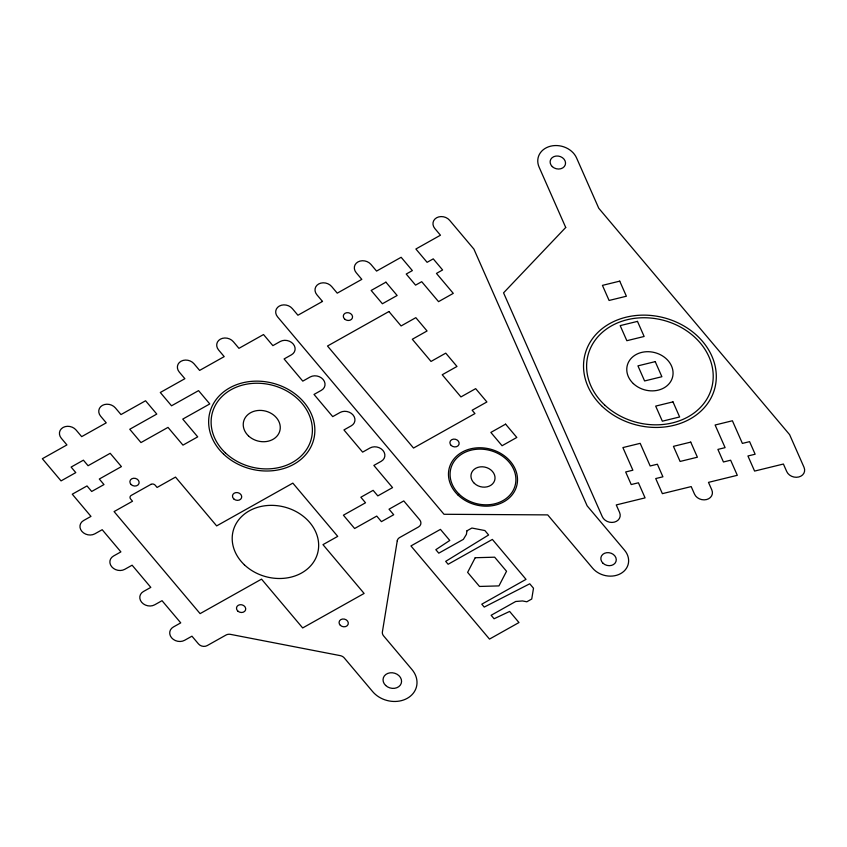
<?xml version="1.0" encoding="UTF-8"?>
<svg xmlns="http://www.w3.org/2000/svg" width="847" height="847" viewBox="0 0 847 847"><rect width="100%" height="100%" fill="white"/><g stroke="black" fill="none" stroke-linecap="round" stroke-linejoin="round"><path stroke-width="1.27" d="M397.264 540.799L382.389 631.936A6.236 5.146 14.6 0 0 383.596 635.875L411.96 669.532A24.955 20.593 14.6 0 1 407.269 698.32A24.955 20.593 14.6 0 1 372.648 691.607L344.274 657.95A6.236 5.146 14.6 0 0 340.187 655.62L230.575 634.382A6.236 5.146 14.6 0 0 226.011 635.038L207.155 645.615A6.236 5.146 14.6 0 1 198.505 643.942L191.951 636.182L184.582 640.311A9.359 7.718 14.6 0 1 171.602 637.802A9.359 7.718 14.6 0 1 173.36 627.002L180.739 622.863L162.031 600.682L154.662 604.822A9.359 7.718 14.6 0 1 141.682 602.312A9.359 7.718 14.6 0 1 143.439 591.513L150.808 587.373L132.111 565.193L124.742 569.332A9.359 7.718 14.6 0 1 111.762 566.812A9.359 7.718 14.6 0 1 113.519 556.024L120.888 551.884L102.191 529.703L94.822 533.843A9.359 7.718 14.6 0 1 81.841 531.323A9.359 7.718 14.6 0 1 83.599 520.534L90.968 516.395L72.27 494.203L87.019 485.934L91.688 491.472L103.98 484.579L99.3 479.031L121.417 466.612L110.195 453.304L88.077 465.723L83.408 460.175L71.116 467.078L75.796 472.615L61.048 480.895L42.35 458.714L66.924 444.919L61.312 438.259A9.359 7.718 14.6 0 1 63.08 427.47A9.359 7.718 14.6 0 1 76.061 429.99L81.672 436.639L106.246 422.844L100.634 416.184A9.359 7.718 14.6 0 1 102.392 405.395A9.359 7.718 14.6 0 1 115.383 407.915L120.994 414.564L145.568 400.769L156.78 414.077L129.75 429.26L140.973 442.568L168.002 427.386L182.963 445.13L197.711 436.861L182.751 419.106L209.781 403.934L198.558 390.626L171.528 405.798L160.305 392.489L184.879 378.694L179.268 372.045A9.359 7.718 14.6 0 1 181.036 361.245A9.359 7.718 14.6 0 1 194.016 363.765L199.627 370.414L224.201 356.619L218.59 349.97A9.359 7.718 14.6 0 1 220.358 339.171A9.359 7.718 14.6 0 1 233.338 341.69L238.949 348.339L263.523 334.544L272.872 345.64L280.241 341.5A9.359 7.718 14.6 0 1 293.231 344.009A9.359 7.718 14.6 0 1 291.463 354.808L284.094 358.948L302.792 381.129L310.161 376.989A9.359 7.718 14.6 0 1 323.152 379.509A9.359 7.718 14.6 0 1 321.384 390.298L314.015 394.437L332.712 416.618L340.081 412.478A9.359 7.718 14.6 0 1 353.072 414.998A9.359 7.718 14.6 0 1 351.304 425.797L343.935 429.927L362.632 452.118L370.012 447.978A9.359 7.718 14.6 0 1 382.992 450.488A9.359 7.718 14.6 0 1 381.224 461.287L373.855 465.427L392.553 487.607L377.815 495.887L373.135 490.339L360.854 497.242L365.523 502.779L343.406 515.198L354.628 528.507L376.746 516.088L381.415 521.636L393.707 514.743L389.027 509.195L403.775 500.916L419.667 519.772A6.236 5.146 14.6 0 1 418.492 526.972L399.646 537.549A6.236 5.146 14.6 0 0 397.264 540.799M466.983 530.794L466.39 534.393L463.351 539.37L438.778 553.165L435.834 549.682L449.778 540.45L440.44 529.375L410.943 545.934L489.492 639.093L518.978 622.545L509.619 611.439L494.076 618.765L491.133 615.282L515.707 601.486L522.493 600.947L526.823 601.783L531.736 599.02L533.504 588.231L529.756 583.795L484.23 607.087L481.784 604.186L526.019 579.359L492.361 539.423L448.127 564.261L445.681 561.36L488.613 534.986L484.876 530.55L471.895 528.041L466.983 530.794M475.209 557.728L467.629 572.36L479.508 586.452L498.957 585.902L506.538 571.27L494.659 557.188L475.209 557.728M565.722 227.472L503.563 292.85L602.302 516.712A9.359 7.718 14.6 0 0 614.276 522.144A9.359 7.718 14.6 0 0 619.591 512.477L616.256 504.928L645.075 497.877L638.426 482.79L631.216 484.548L625.668 471.97L632.878 470.212L622.894 447.576L640.184 443.341L650.168 465.977L657.378 464.22L662.915 476.797L655.716 478.555L662.375 493.653L691.194 486.591L694.519 494.14A9.359 7.718 14.6 0 0 706.493 499.571A9.359 7.718 14.6 0 0 711.808 489.905L708.484 482.367L737.303 475.305L730.643 460.217L723.444 461.986L717.896 449.408L725.096 447.64L715.112 425.003L732.401 420.768L742.385 443.405L749.595 441.647L755.143 454.225L747.933 455.982L754.592 471.08L783.411 464.029L786.736 471.567A9.359 7.718 14.6 0 0 798.71 476.999A9.359 7.718 14.6 0 0 804.036 467.343L789.605 434.638L598.755 208.246L576.563 157.934A20.275 16.728 14.6 0 0 550.614 146.171A20.275 16.728 14.6 0 0 539.094 167.103L565.722 227.472M322.495 301.437L297.922 315.232L292.321 308.573A9.359 7.718 14.6 0 0 279.33 306.063A9.359 7.718 14.6 0 0 277.572 316.852L444.008 514.277L547.702 514.891L592.582 568.125A20.275 16.728 14.6 0 0 620.713 573.578A20.275 16.728 14.6 0 0 624.535 550.19L587.13 505.828L473.907 249.113L449.598 220.273A9.359 7.718 14.6 0 0 436.607 217.764A9.359 7.718 14.6 0 0 434.85 228.552L440.461 235.212L415.888 249.007L427.1 262.316L433.251 258.864L442.6 269.96L436.459 273.412L453.283 293.369L438.545 301.648L421.711 281.691L415.57 285.132L406.221 274.047L412.362 270.595L401.139 257.287L376.566 271.082L370.954 264.423A9.359 7.718 14.6 0 0 357.974 261.914A9.359 7.718 14.6 0 0 356.206 272.702L361.817 279.362L337.244 293.157L331.632 286.498A9.359 7.718 14.6 0 0 318.652 283.989A9.359 7.718 14.6 0 0 316.894 294.777L322.495 301.437M385.914 282.178L371.166 290.447L382.389 303.755L397.137 295.487L385.914 282.178M388.932 311.527L327.503 346.021L413.527 448.052L474.955 413.569L472.15 410.234L486.898 401.965L475.675 388.646L460.937 396.925L442.229 374.745L456.978 366.465L445.755 353.157L431.017 361.436L412.309 339.255L427.057 330.976L415.835 317.667L401.086 325.947L388.932 311.527M150.882 484.389L131.221 495.421A3.123 2.573 14.6 0 0 130.639 499.021L132.513 501.244L114.08 511.588L200.104 613.63L261.532 579.136L302.675 627.945L364.115 593.451L322.972 544.642L337.72 536.373L292.84 483.129L216.652 525.902L175.509 477.094L157.087 487.449L155.213 485.225A3.123 2.573 14.6 0 0 150.882 484.389M505.595 424.146L490.858 432.425L502.07 445.734L516.818 437.454L505.595 424.146M619.729 281.14L602.439 285.375L609.088 300.463L626.388 296.228L619.729 281.14M637.484 321.384L620.184 325.619L626.844 340.706L644.133 336.471L637.484 321.384M655.229 361.627L637.939 365.862L644.599 380.949L661.888 376.724L655.229 361.627M672.984 401.87L655.684 406.105L662.343 421.192L679.633 416.968L672.984 401.87M690.729 442.113L673.439 446.348L680.099 461.446L697.388 457.211L690.729 442.113M633.323 383.575A23.398 19.312 14.6 0 0 672.2 378.365A23.398 19.312 14.6 0 0 644.218 351.928A23.398 19.312 14.6 0 0 633.323 383.575M604.557 404.877A63.959 52.768 14.6 0 0 710.834 390.615A63.959 52.768 14.6 0 0 634.339 318.377A63.959 52.768 14.6 0 0 604.557 404.877M602.344 406.518A67.082 55.351 14.6 0 0 713.809 391.558A67.082 55.351 14.6 0 0 633.588 315.793A67.082 55.351 14.6 0 0 602.344 406.518M552.297 166.615A7.803 6.437 14.6 0 0 565.256 164.879A7.803 6.437 14.6 0 0 555.928 156.07A7.803 6.437 14.6 0 0 552.297 166.615M603.011 563.244A7.803 6.437 14.6 0 0 615.981 561.529A7.803 6.437 14.6 0 0 606.685 552.699A7.803 6.437 14.6 0 0 603.011 563.244M385.65 685.467A9.359 7.718 14.6 0 0 401.213 683.413A9.359 7.718 14.6 0 0 390.043 672.825A9.359 7.718 14.6 0 0 385.65 685.467M344.602 319.023A4.68 3.864 14.6 0 0 352.384 317.996A4.68 3.864 14.6 0 0 346.804 312.691A4.68 3.864 14.6 0 0 344.602 319.023M451.197 445.458A4.68 3.864 14.6 0 0 458.979 444.431A4.68 3.864 14.6 0 0 453.399 439.138A4.68 3.864 14.6 0 0 451.197 445.458M340.356 625.34A4.68 3.864 14.6 0 0 348.138 624.313A4.68 3.864 14.6 0 0 342.559 619.019A4.68 3.864 14.6 0 0 340.356 625.34M233.761 498.904A4.68 3.864 14.6 0 0 241.543 497.877A4.68 3.864 14.6 0 0 235.964 492.583A4.68 3.864 14.6 0 0 233.761 498.904M131.179 484.59A4.68 3.864 14.6 0 0 138.961 483.563A4.68 3.864 14.6 0 0 133.381 478.269A4.68 3.864 14.6 0 0 131.179 484.59M237.774 611.036A4.68 3.864 14.6 0 0 245.556 610.009A4.68 3.864 14.6 0 0 239.976 604.716A4.68 3.864 14.6 0 0 237.774 611.036M244.37 564.79A43.673 36.04 14.6 0 0 317 555.219A43.673 36.04 14.6 0 0 264.899 505.775A43.673 36.04 14.6 0 0 244.37 564.79M223.597 454.161A53.657 44.277 14.6 0 0 312.829 442.388A53.657 44.277 14.6 0 0 248.817 381.658A53.657 44.277 14.6 0 0 223.597 454.161M225.376 452.859A51.169 42.223 14.6 0 0 310.457 441.636A51.169 42.223 14.6 0 0 249.42 383.723A51.169 42.223 14.6 0 0 225.376 452.859M248.446 435.866A18.719 15.447 14.6 0 0 279.563 431.758A18.719 15.447 14.6 0 0 257.244 410.573A18.719 15.447 14.6 0 0 248.446 435.866M458.195 495.23A34.875 28.777 14.6 0 0 516.194 487.576A34.875 28.777 14.6 0 0 474.585 448.095A34.875 28.777 14.6 0 0 458.195 495.23M459.349 494.383A33.255 27.443 14.6 0 0 514.648 487.089A33.255 27.443 14.6 0 0 474.976 449.439A33.255 27.443 14.6 0 0 459.349 494.383M474.341 483.341A12.165 10.037 14.6 0 0 494.574 480.673A12.165 10.037 14.6 0 0 480.058 466.898A12.165 10.037 14.6 0 0 474.341 483.341"/></g></svg>
